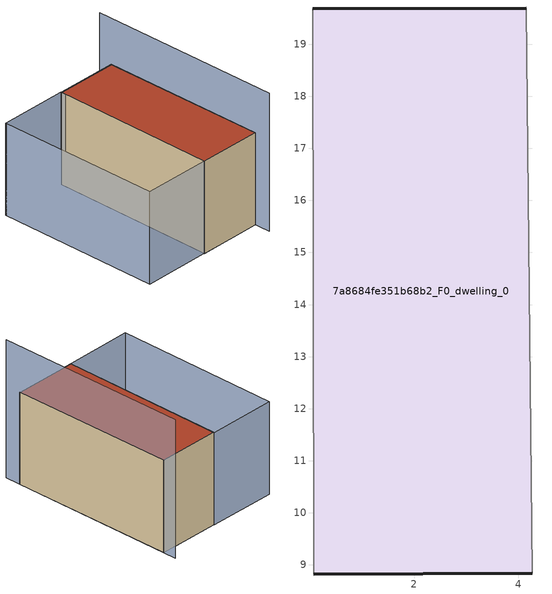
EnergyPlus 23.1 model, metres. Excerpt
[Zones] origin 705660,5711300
7a8684fe351b68b2_F0_dwelling_0
 floor ground (EU_floor_Construction): 4.26,8.84 4.15,19.69 0.06,19.68 0.07,8.83 z0
 wall outside (EU_wall_Construction): 0.06,19.68 4.15,19.69 / 4.26,8.84 0.07,8.83 z0:6
 wall adiabatic (EU_wall_Construction): 4.15,19.69 4.26,8.84 / 0.07,8.83 0.06,19.68 z0:6
 roof outside (EU_roof_Construction): 4.15,19.69 4.26,8.84 0.07,8.83 0.06,19.68 z6
shading: 4.27,7.81 4.14,20.57 z0:9; 0.09,8.83 -4.4,8.81 / -4.4,8.81 -4.44,19.69 / -4.44,19.69 0.06,19.7 / 0.06,19.7 0.09,8.83 / -4.44,19.69 -4.4,8.81 z0:6
[Building]
EU S2 Campaign: North Axis=0; Terrain=City; Solar Distribution=FullExterior
[Site:Location]
London: Latitude=51.5; Longitude=-0.5; Time Zone=0; Elevation=25
[SizingPeriod:WeatherFileDays]
AnnualSizingPeriod: Begin Month=1; Begin Day of Month=1; End Month=12; End Day of Month=31; Day of Week for Start Day=Monday; Use Weather File Daylight Saving Period=No; Use Weather File Rain and Snow Indicators=No
[MATERIAL]
EU_InternalMass_Material: Roughness=MediumRough; Thickness=0.1; Conductivity=1; Density=1800; Specific Heat=900; Thermal Absorptance=0.9; Solar Absorptance=0.7; Visible Absorptance=0.7
[MATERIAL:NOMASS] Roughness=MediumRough; Thermal Absorptance=0.9; Solar Absorptance=0.7; Visible Absorptance=0.7
Name | Thermal Resistance
EU_wall_NoMass | 0.724719
EU_roof_NoMass | 2.98947
EU_floor_NoMass | 2.39157
[CONSTRUCTION]
EU_wall_Construction: EU_wall_NoMass
EU_roof_Construction: EU_roof_NoMass
EU_floor_Construction: EU_floor_NoMass
EU_InternalMass_Construction: EU_InternalMass_Material
[ZONE]
7a8684fe351b68b2_F0_dwelling_0: Type=1; Multiplier=1; Ceiling Height=autocalculate; Volume=269.676; Floor Area=autocalculate; Part of Total Floor Area=Yes
[INTERNALMASS]
7a8684fe351b68b2_F0_dwelling_0_EU_InternalMass: Construction=EU_InternalMass_Construction; Zone or ZoneList=7a8684fe351b68b2_F0_dwelling_0; Surface Area=44.9459
[OTHEREQUIPMENT]
EU_Step8_InternalGain_7a8684fe351b68b2_F0_dwelling_0_f000: Fuel Type=Electricity; Zone or ZoneList or Space or SpaceList=7a8684fe351b68b2_F0_dwelling_0; Schedule=EU_Step8_GainSchedule_7a8684fe351b68b2_F0_dwelling_0_f000; Design Level Calculation Method=Watts/Area; Power per Zone Floor Area=1; Fraction Latent=0; Fraction Radiant=0; Fraction Lost=0; Carbon Dioxide Generation Rate=0; EndUse Subcategory=EU_Step8_InternalGains
[ZONEVENTILATION:DESIGNFLOWRATE]
EU_ConstantAir_7a8684fe351b68b2_F0_dwelling_0: Zone or ZoneList or Space or SpaceList=7a8684fe351b68b2_F0_dwelling_0; Schedule=EU_AlwaysOn; Design Flow Rate Calculation Method=AirChanges/Hour; Air Changes per Hour=0.418135; Ventilation Type=Natural; Fan Pressure Rise=0; Fan Total Efficiency=1; Constant Term Coefficient=1; Temperature Term Coefficient=0; Velocity Term Coefficient=0; Velocity Squared Term Coefficient=0; Minimum Indoor Temperature=-100; Maximum Indoor Temperature=100; Delta Temperature=-100; Minimum Outdoor Temperature=-100; Maximum Outdoor Temperature=100; Maximum Wind Speed=40
[HVACTEMPLATE:THERMOSTAT]
EU_HeatOnly_7a8684fe351b68b2_F0_dwelling_0: Constant Heating Setpoint=20; Constant Cooling Setpoint=50
[HVACTEMPLATE:ZONE:IDEALLOADSAIRSYSTEM]
7a8684fe351b68b2_F0_dwelling_0: Template Thermostat=EU_HeatOnly_7a8684fe351b68b2_F0_dwelling_0; System Availability Schedule=EU_AlwaysOn; Maximum Heating Supply Air Temperature=50; Minimum Cooling Supply Air Temperature=13; Maximum Heating Supply Air Humidity Ratio=0.0156; Minimum Cooling Supply Air Humidity Ratio=0.0077; Heating Limit=NoLimit; Cooling Limit=NoLimit; Heating Availability Schedule=EU_AlwaysOn; Cooling Availability Schedule=EU_CoolingOff; Dehumidification Control Type=ConstantSensibleHeatRatio; Cooling Sensible Heat Ratio=0.7; Dehumidification Setpoint=60; Humidification Control Type=None; Humidification Setpoint=30; Outdoor Air Method=None; Outdoor Air Flow Rate per Person=0.00944; Outdoor Air Flow Rate per Zone Floor Area=0; Outdoor Air Flow Rate per Zone=0; Demand Controlled Ventilation Type=None; Outdoor Air Economizer Type=NoEconomizer; Heat Recovery Type=None; Sensible Heat Recovery Effectiveness=0.7; Latent Heat Recovery Effectiveness=0.65
[SIZING:ZONE]
7a8684fe351b68b2_F0_dwelling_0: Zone Cooling Design Supply Air Temperature Input Method=SupplyAirTemperature; Zone Cooling Design Supply Air Temperature=13; Zone Heating Design Supply Air Temperature Input Method=SupplyAirTemperature; Zone Heating Design Supply Air Temperature=50; Zone Cooling Design Supply Air Humidity Ratio=0.008; Zone Heating Design Supply Air Humidity Ratio=0.008; Cooling Design Air Flow Method=DesignDay; Cooling Design Air Flow Rate=0; Cooling Minimum Air Flow per Zone Floor Area=0.000762; Cooling Minimum Air Flow=0; Cooling Minimum Air Flow Fraction=0.2; Heating Design Air Flow Method=DesignDay; Heating Design Air Flow Rate=0; Heating Maximum Air Flow per Zone Floor Area=0.002032; Heating Maximum Air Flow=0.141576; Heating Maximum Air Flow Fraction=0.3; Account for Dedicated Outdoor Air System=No; Dedicated Outdoor Air System Control Strategy=NeutralSupplyAir; Dedicated Outdoor Air Low Setpoint Temperature for Design=autosize; Dedicated Outdoor Air High Setpoint Temperature for Design=autosize; Zone Load Sizing Method=Sensible Load Only No Latent Load; Zone Latent Cooling Design Supply Air Humidity Ratio Input Method=HumidityRatioDifference; Zone Cooling Design Supply Air Humidity Ratio Difference=0.005; Zone Latent Heating Design Supply Air Humidity Ratio Input Method=HumidityRatioDifference; Zone Humidification Design Supply Air Humidity Ratio Difference=0.005
[SCHEDULE:CONSTANT]
Name | Hourly Value
EU_AlwaysOn | 1
EU_CoolingOff | 0
[SCHEDULE:FILE]
EU_Step8_GainSchedule_7a8684fe351b68b2_F0_dwelling_0_f000: File=../../schedules/7a8684fe351b68b2/7a8684fe351b68b2_F0_dwelling_0_f000_gain.csv; Column Number=1; Rows to Skip at Top=0; Number of Hours of Data=8760; Column Separator=Comma; Interpolate to Timestep=No; Minutes per Item=60; Adjust Schedule for Daylight Savings=Yes
